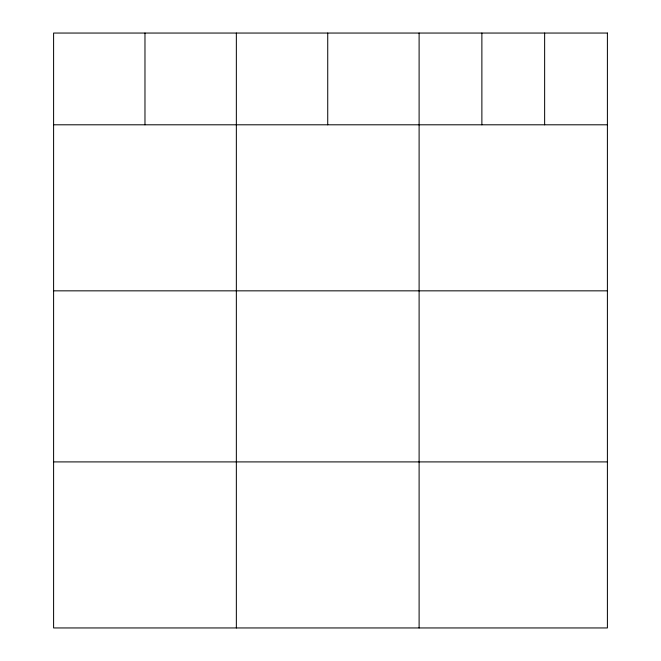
<?xml version="1.0" encoding="UTF-8"?>
<svg xmlns="http://www.w3.org/2000/svg" width="661" height="661" viewBox="0 0 661 661"><rect width="100%" height="100%" fill="white"/><g stroke="black" fill="none" stroke-linecap="round" stroke-linejoin="round"><path stroke-width="0.99" d="M53.599 124.797L607.401 124.797M53.599 290.84L607.401 290.84M53.599 461.907L607.401 461.907M544.639 33.05L544.639 124.797M481.877 33.05L481.877 124.797M419.107 33.05L419.107 627.95M327.732 33.05L327.732 124.797M236.349 33.05L236.349 627.95M144.974 33.05L144.974 124.797M607.401 33.05L53.599 33.05L53.599 627.95L607.401 627.95L607.401 33.05"/></g></svg>
